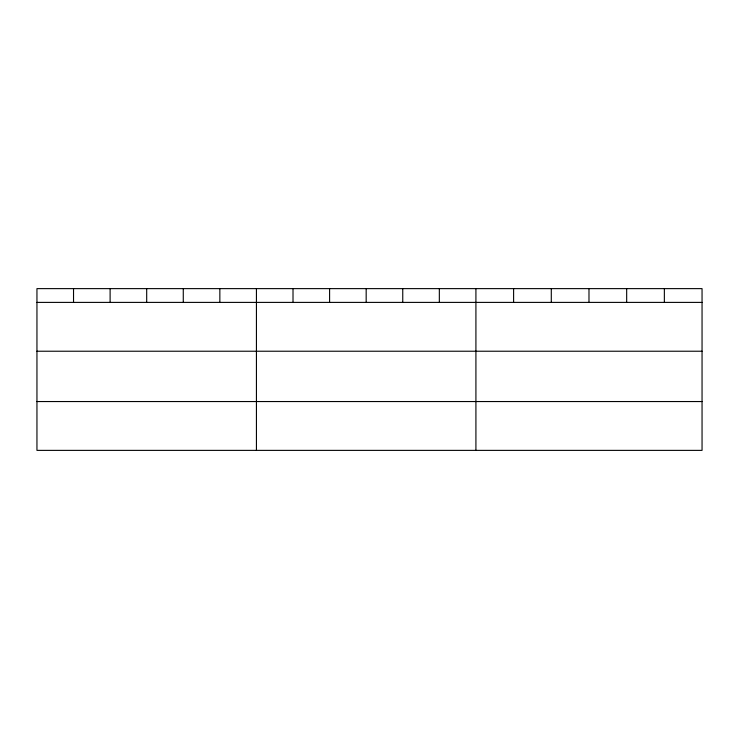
<?xml version="1.0" encoding="UTF-8"?>
<svg xmlns="http://www.w3.org/2000/svg" width="739" height="739" viewBox="0 0 739 739"><rect width="100%" height="100%" fill="white"/><g stroke="black" fill="none" stroke-linecap="round" stroke-linejoin="round"><path stroke-width="1.11" d="M702.05 302.399L702.05 450.374L36.95 450.374L36.95 288.626L702.05 288.626L702.05 302.399L36.95 302.399M36.95 351.228L702.05 351.228M36.95 401.545L702.05 401.545M664.361 288.626L664.361 302.399M626.672 288.626L626.672 302.399M588.983 288.626L588.983 302.399M551.294 288.626L551.294 302.399M513.605 288.626L513.605 302.399M475.916 288.626L475.916 450.374M439.336 288.626L439.336 302.399M402.755 288.626L402.755 302.399M366.174 288.626L366.174 302.399M329.594 288.626L329.594 302.399M293.013 288.626L293.013 302.399M256.433 288.626L256.433 450.374M219.852 288.626L219.852 302.399M183.272 288.626L183.272 302.399M146.691 288.626L146.691 302.399M110.111 288.626L110.111 302.399M73.53 288.626L73.53 302.399"/></g></svg>
